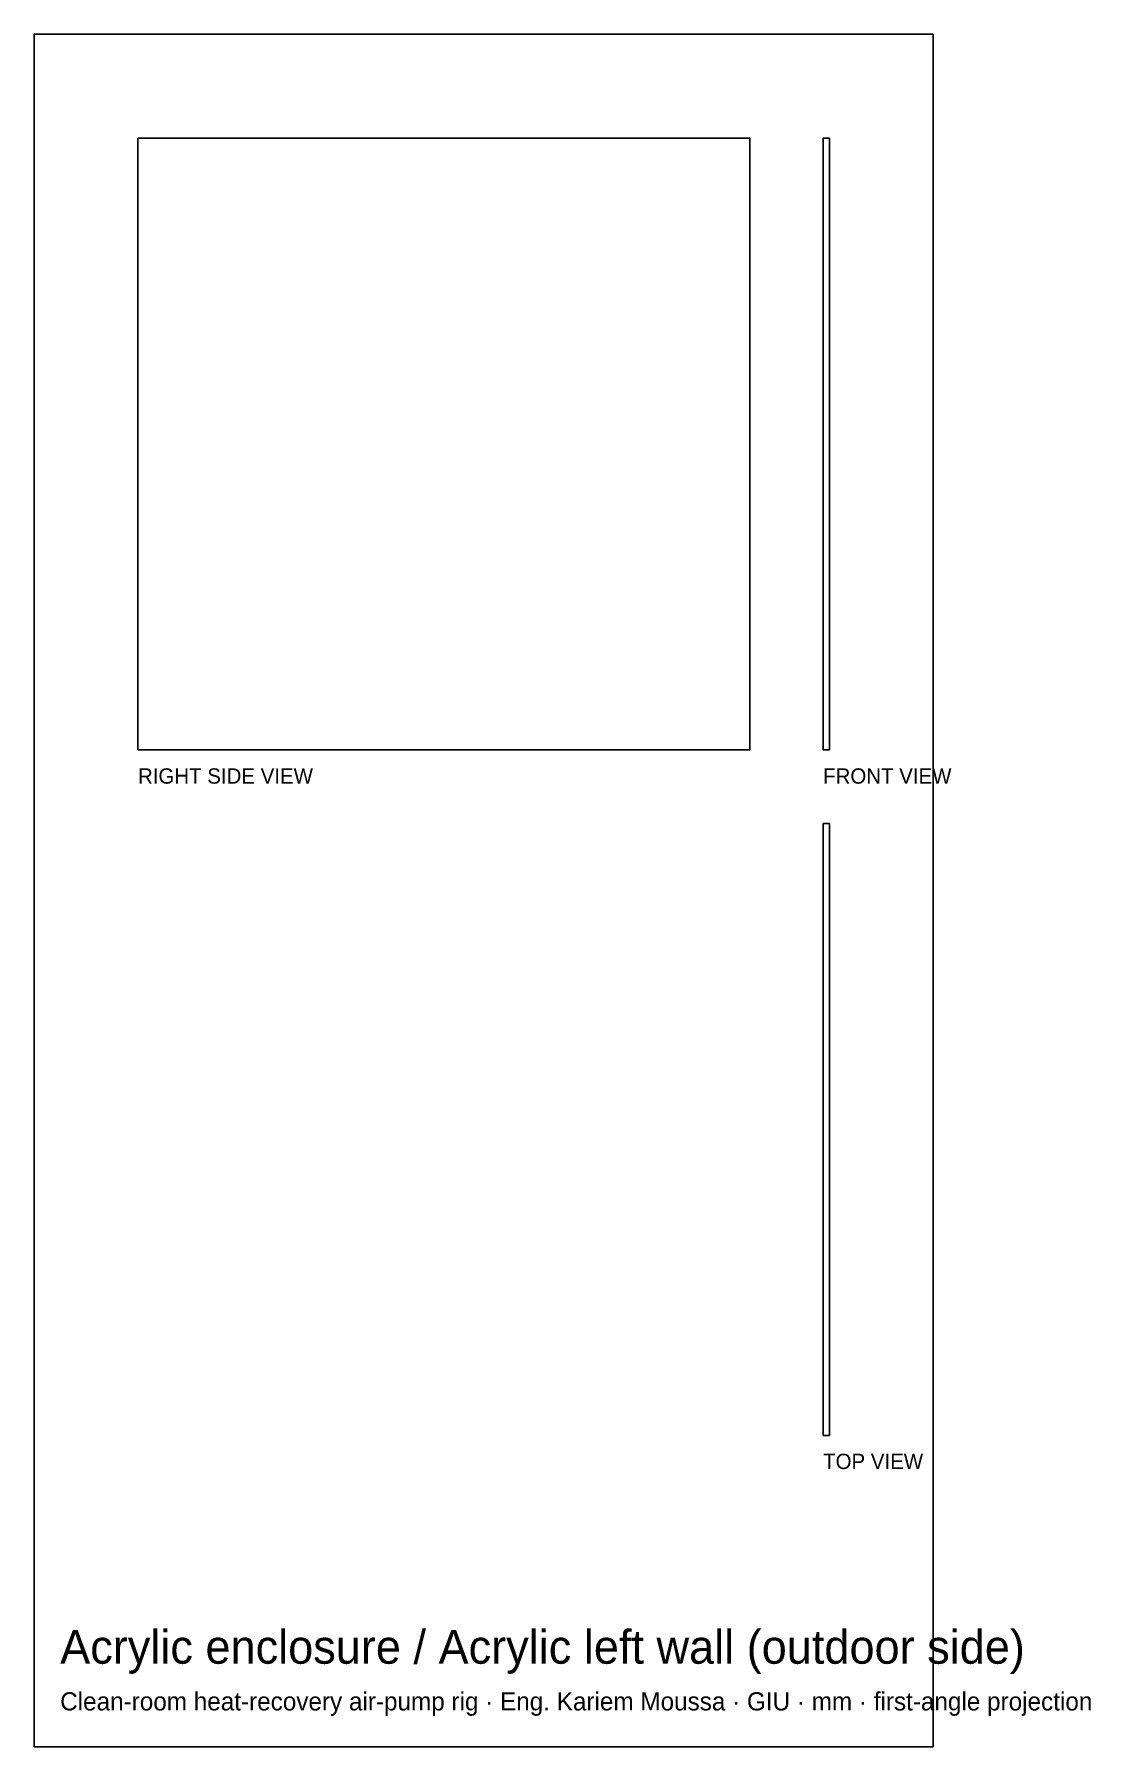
# Model space of a CAD drawing. Header units: millimetres. Extents: x -1132 to -286, y -793 to 578.
import ezdxf

# ---------------------------------------------------------------- set-up
doc = ezdxf.new("R2010")
doc.units = ezdxf.units.MM
for name, color, linetype in [('BORDER', 7, 'Continuous'), ('HIDDEN', 8, 'Continuous'), ('TEXT', 5, 'Continuous'), ('VISIBLE', 7, 'Continuous')]:
    doc.layers.add(name, color=color, linetype=linetype)

msp = doc.modelspace()

# ---------------------------------------------------------------- linework, layer by layer
at = {"layer": 'BORDER'}
msp.add_lwpolyline([(-1131.904, -793.112), (-411.896, -793.112), (-411.896, 578.104), (-1131.904, 578.104)], close=True, dxfattribs=at)
at = {"layer": 'HIDDEN'}
for points in [[(-558.8, 495), (-1048.8, 495)], [(-1048.8, 5), (-1048.8, 495)], [(-558.8, 5), (-558.8, 495)], [(-500, 495), (-495, 495)], [(-500, 5), (-500, 495)], [(-495, 5), (-495, 495)], [(-558.8, 5), (-1048.8, 5)], [(-500, 5), (-495, 5)], [(-500, -53.8), (-495, -53.8)], [(-500, -53.8), (-500, -543.8)], [(-495, -53.8), (-495, -543.8)], [(-500, -543.8), (-495, -543.8)]]:
    msp.add_lwpolyline(points, dxfattribs=at)
at = {"layer": 'VISIBLE'}
for points in [[(-558.8, 495), (-1048.8, 495)], [(-1048.8, 5), (-1048.8, 495)], [(-558.8, 5), (-558.8, 495)], [(-500, 495), (-495, 495)], [(-500, 5), (-500, 495)], [(-495, 5), (-495, 495)], [(-558.8, 5), (-1048.8, 5)], [(-500, 5), (-495, 5)], [(-500, -53.8), (-495, -53.8)], [(-500, -53.8), (-500, -543.8)], [(-495, -53.8), (-495, -543.8)], [(-500, -543.8), (-495, -543.8)]]:
    msp.add_lwpolyline(points, dxfattribs=at)

# ---------------------------------------------------------------- texts
at = {"layer": 'TEXT'}
for s, height, p in [('RIGHT SIDE VIEW', 12.25, (-1048.8, -21.95)), ('FRONT VIEW', 12.25, (-500, -21.95)), ('TOP VIEW', 12.25, (-500, -570.75)), ('Acrylic enclosure / Acrylic left wall (outdoor side)', 27.0088, (-1111.128, -726.629)), ('Clean-room heat-recovery air-pump rig · Eng. Kariem Moussa · GIU · mm · first-angle projection', 14.5432, (-1111.128, -764.026))]:
    msp.add_text(s, height=height, dxfattribs=at).set_placement(p)

doc.saveas('drawing.dxf')
